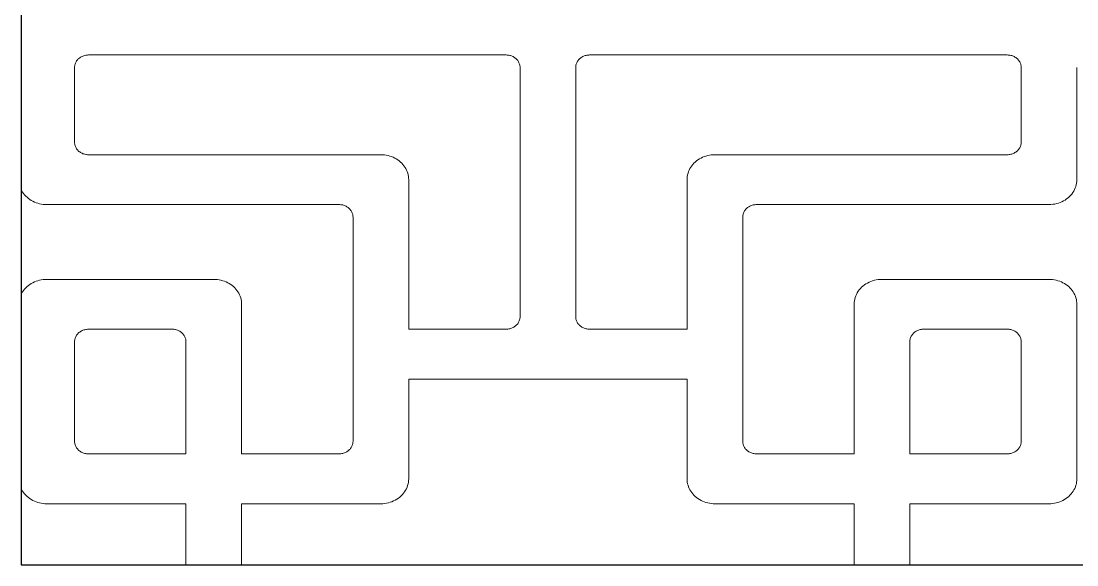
# Model space of a CAD drawing. Extents: x 1188826 to 1909461, y 608442 to 1651179.
# Drawn here: x 1700892.3 to 1701377.6, y 1034463.4 to 1034713.4 of the extents above; entities that cross this region are included whole.
import ezdxf

# ---------------------------------------------------------------- set-up
doc = ezdxf.new("R2010")
doc.units = 0
doc.header["$LTSCALE"] = 1000
doc.header["$MEASUREMENT"] = 0
doc.layers.add('煤化工粉煤灰', color=7, linetype='Continuous', lineweight=0)
doc.layers.add('立面线', color=40, linetype='Continuous')

msp = doc.modelspace()

# ---------------------------------------------------------------- linework, layer by layer
at = {"layer": '煤化工粉煤灰', "color": 34}
for p, q in [((1700917.84, 1034695.1), (1700917.63, 1034694.76)), ((1700918.08, 1034695.43), (1700917.84, 1034695.1)), ((1700918.35, 1034695.74), (1700918.08, 1034695.43)), ((1700918.63, 1034696.04), (1700918.35, 1034695.74)), ((1700918.94, 1034696.31), (1700918.63, 1034696.04)), ((1700919.27, 1034696.57), (1700918.94, 1034696.31)), ((1700919.62, 1034696.81), (1700919.27, 1034696.57)), ((1700919.99, 1034697.02), (1700919.62, 1034696.81)), ((1700920.37, 1034697.21), (1700919.99, 1034697.02)), ((1700920.76, 1034697.38), (1700920.37, 1034697.21)), ((1700921.17, 1034697.52), (1700920.76, 1034697.38)), ((1700921.58, 1034697.64), (1700921.17, 1034697.52)), ((1700922.01, 1034697.74), (1700921.58, 1034697.64)), ((1700922.44, 1034697.8), (1700922.01, 1034697.74)), ((1700922.87, 1034697.84), (1700922.44, 1034697.8)), ((1700923.31, 1034697.86), (1700922.87, 1034697.84)), ((1700923.31, 1034697.86), (1701115.24, 1034697.86)), ((1701115.66, 1034697.84), (1701115.24, 1034697.86)), ((1701116.08, 1034697.81), (1701115.66, 1034697.84)), ((1701116.49, 1034697.74), (1701116.08, 1034697.81)), ((1701116.9, 1034697.66), (1701116.49, 1034697.74)), ((1701117.3, 1034697.55), (1701116.9, 1034697.66)), ((1701117.69, 1034697.42), (1701117.3, 1034697.55)), ((1701118.07, 1034697.26), (1701117.69, 1034697.42)), ((1701118.44, 1034697.09), (1701118.07, 1034697.26)), ((1701118.79, 1034696.89), (1701118.44, 1034697.09)), ((1701119.13, 1034696.67), (1701118.79, 1034696.89)), ((1701119.46, 1034696.43), (1701119.13, 1034696.67)), ((1701119.76, 1034696.18), (1701119.46, 1034696.43)), ((1701120.05, 1034695.9), (1701119.76, 1034696.18)), ((1701120.32, 1034695.61), (1701120.05, 1034695.9)), ((1701120.56, 1034695.31), (1701120.32, 1034695.61)), ((1701120.78, 1034694.99), (1701120.56, 1034695.31)), ((1701120.98, 1034694.66), (1701120.78, 1034694.99)), ((1701148.09, 1034694.99), (1701147.89, 1034694.66)), ((1701148.31, 1034695.31), (1701148.09, 1034694.99)), ((1701148.55, 1034695.61), (1701148.31, 1034695.31)), ((1701148.82, 1034695.9), (1701148.55, 1034695.61)), ((1701149.1, 1034696.18), (1701148.82, 1034695.9)), ((1701149.41, 1034696.43), (1701149.1, 1034696.18)), ((1701149.73, 1034696.67), (1701149.41, 1034696.43)), ((1701150.07, 1034696.89), (1701149.73, 1034696.67)), ((1701150.43, 1034697.09), (1701150.07, 1034696.89)), ((1701150.8, 1034697.26), (1701150.43, 1034697.09)), ((1701151.18, 1034697.42), (1701150.8, 1034697.26)), ((1701151.57, 1034697.55), (1701151.18, 1034697.42)), ((1701151.97, 1034697.66), (1701151.57, 1034697.55)), ((1701152.38, 1034697.74), (1701151.97, 1034697.66)), ((1701152.79, 1034697.81), (1701152.38, 1034697.74)), ((1701153.21, 1034697.84), (1701152.79, 1034697.81)), ((1701153.63, 1034697.86), (1701153.21, 1034697.84)), ((1701153.63, 1034697.86), (1701345.56, 1034697.86)), ((1701345.97, 1034697.84), (1701345.56, 1034697.86)), ((1701346.39, 1034697.81), (1701345.97, 1034697.84)), ((1701346.8, 1034697.74), (1701346.39, 1034697.81)), ((1701347.21, 1034697.66), (1701346.8, 1034697.74)), ((1701347.61, 1034697.55), (1701347.21, 1034697.66)), ((1701348, 1034697.42), (1701347.61, 1034697.55)), ((1701348.39, 1034697.26), (1701348, 1034697.42)), ((1701348.75, 1034697.09), (1701348.39, 1034697.26)), ((1701349.11, 1034696.89), (1701348.75, 1034697.09)), ((1701349.45, 1034696.67), (1701349.11, 1034696.89)), ((1701349.77, 1034696.43), (1701349.45, 1034696.67)), ((1701350.08, 1034696.18), (1701349.77, 1034696.43)), ((1701350.37, 1034695.9), (1701350.08, 1034696.18)), ((1701350.63, 1034695.61), (1701350.37, 1034695.9)), ((1701350.88, 1034695.31), (1701350.63, 1034695.61)), ((1701351.1, 1034694.99), (1701350.88, 1034695.31)), ((1701351.29, 1034694.66), (1701351.1, 1034694.99)), ((1700916.93, 1034692.51), (1700916.91, 1034692.12)), ((1700916.91, 1034692.12), (1700916.91, 1034657.74)), ((1700916.97, 1034692.9), (1700916.93, 1034692.51)), ((1700917.05, 1034693.29), (1700916.97, 1034692.9)), ((1700917.15, 1034693.67), (1700917.05, 1034693.29)), ((1700917.28, 1034694.04), (1700917.15, 1034693.67)), ((1700917.44, 1034694.41), (1700917.28, 1034694.04)), ((1700917.63, 1034694.76), (1700917.44, 1034694.41)), ((1701121.15, 1034694.32), (1701120.98, 1034694.66)), ((1701121.3, 1034693.97), (1701121.15, 1034694.32)), ((1701121.42, 1034693.61), (1701121.3, 1034693.97)), ((1701121.51, 1034693.24), (1701121.42, 1034693.61)), ((1701121.58, 1034692.87), (1701121.51, 1034693.24)), ((1701121.62, 1034692.5), (1701121.58, 1034692.87)), ((1701121.64, 1034692.12), (1701121.62, 1034692.5)), ((1701121.64, 1034577.5), (1701121.64, 1034692.12)), ((1701147.24, 1034692.5), (1701147.23, 1034692.12)), ((1701147.23, 1034692.12), (1701147.23, 1034577.5)), ((1701147.28, 1034692.87), (1701147.24, 1034692.5)), ((1701147.35, 1034693.24), (1701147.28, 1034692.87)), ((1701147.45, 1034693.61), (1701147.35, 1034693.24)), ((1701147.57, 1034693.97), (1701147.45, 1034693.61)), ((1701147.72, 1034694.32), (1701147.57, 1034693.97)), ((1701147.89, 1034694.66), (1701147.72, 1034694.32)), ((1701351.47, 1034694.32), (1701351.29, 1034694.66)), ((1701351.61, 1034693.97), (1701351.47, 1034694.32)), ((1701351.74, 1034693.61), (1701351.61, 1034693.97)), ((1701351.83, 1034693.24), (1701351.74, 1034693.61)), ((1701351.9, 1034692.87), (1701351.83, 1034693.24)), ((1701351.94, 1034692.5), (1701351.9, 1034692.87)), ((1701351.95, 1034692.12), (1701351.94, 1034692.5)), ((1701351.95, 1034657.74), (1701351.95, 1034692.12)), ((1701377.54, 1034691.63), (1701377.56, 1034692.06)), ((1701377.54, 1034640.54), (1701377.54, 1034691.63)), ((1700916.91, 1034657.74), (1700916.93, 1034657.35)), ((1700916.93, 1034657.35), (1700916.97, 1034656.96)), ((1700916.97, 1034656.96), (1700917.05, 1034656.57)), ((1700917.05, 1034656.57), (1700917.15, 1034656.19)), ((1700917.15, 1034656.19), (1700917.28, 1034655.82)), ((1701351.61, 1034655.89), (1701351.74, 1034656.25)), ((1701351.74, 1034656.25), (1701351.83, 1034656.62)), ((1701351.83, 1034656.62), (1701351.9, 1034656.99)), ((1701351.9, 1034656.99), (1701351.94, 1034657.36)), ((1701351.94, 1034657.36), (1701351.95, 1034657.74)), ((1700917.28, 1034655.82), (1700917.44, 1034655.45)), ((1700917.44, 1034655.45), (1700917.63, 1034655.1)), ((1700917.63, 1034655.1), (1700917.84, 1034654.76)), ((1700917.84, 1034654.76), (1700918.08, 1034654.43)), ((1700918.08, 1034654.43), (1700918.35, 1034654.12)), ((1700918.35, 1034654.12), (1700918.63, 1034653.82)), ((1700918.63, 1034653.82), (1700918.94, 1034653.55)), ((1700918.94, 1034653.55), (1700919.27, 1034653.29)), ((1700919.27, 1034653.29), (1700919.62, 1034653.05)), ((1700919.62, 1034653.05), (1700919.99, 1034652.84)), ((1700919.99, 1034652.84), (1700920.37, 1034652.65)), ((1700920.37, 1034652.65), (1700920.76, 1034652.48)), ((1700920.76, 1034652.48), (1700921.17, 1034652.34)), ((1700921.17, 1034652.34), (1700921.58, 1034652.22)), ((1700921.58, 1034652.22), (1700922.01, 1034652.13)), ((1700922.01, 1034652.13), (1700922.44, 1034652.06)), ((1700922.44, 1034652.06), (1700922.87, 1034652.02)), ((1700922.87, 1034652.02), (1700923.31, 1034652.01)), ((1700923.31, 1034652.01), (1701057.66, 1034652.01)), ((1701057.66, 1034652.01), (1701058.5, 1034651.98)), ((1701058.5, 1034651.98), (1701059.33, 1034651.91)), ((1701059.33, 1034651.91), (1701060.16, 1034651.79)), ((1701060.16, 1034651.79), (1701060.97, 1034651.61)), ((1701060.97, 1034651.61), (1701061.77, 1034651.4)), ((1701061.77, 1034651.4), (1701062.56, 1034651.13)), ((1701206.31, 1034651.13), (1701207.09, 1034651.4)), ((1701207.09, 1034651.4), (1701207.89, 1034651.61)), ((1701207.89, 1034651.61), (1701208.71, 1034651.79)), ((1701208.71, 1034651.79), (1701209.53, 1034651.91)), ((1701209.53, 1034651.91), (1701210.37, 1034651.98)), ((1701210.37, 1034651.98), (1701211.21, 1034652.01)), ((1701211.21, 1034652.01), (1701345.56, 1034652.01)), ((1701345.56, 1034652.01), (1701345.97, 1034652.02)), ((1701345.97, 1034652.02), (1701346.39, 1034652.05)), ((1701346.39, 1034652.05), (1701346.8, 1034652.12)), ((1701346.8, 1034652.12), (1701347.21, 1034652.2)), ((1701347.21, 1034652.2), (1701347.61, 1034652.31)), ((1701347.61, 1034652.31), (1701348, 1034652.44)), ((1701348, 1034652.44), (1701348.39, 1034652.6)), ((1701348.39, 1034652.6), (1701348.75, 1034652.77)), ((1701348.75, 1034652.77), (1701349.11, 1034652.97)), ((1701349.11, 1034652.97), (1701349.45, 1034653.19)), ((1701349.45, 1034653.19), (1701349.77, 1034653.43)), ((1701349.77, 1034653.43), (1701350.08, 1034653.68)), ((1701350.08, 1034653.68), (1701350.37, 1034653.96)), ((1701350.37, 1034653.96), (1701350.63, 1034654.25)), ((1701350.63, 1034654.25), (1701350.88, 1034654.55)), ((1701350.88, 1034654.55), (1701351.1, 1034654.87)), ((1701351.1, 1034654.87), (1701351.29, 1034655.2)), ((1701351.29, 1034655.2), (1701351.47, 1034655.54)), ((1701351.47, 1034655.54), (1701351.61, 1034655.89)), ((1701062.56, 1034651.13), (1701063.32, 1034650.82)), ((1701063.32, 1034650.82), (1701064.06, 1034650.47)), ((1701064.06, 1034650.47), (1701064.77, 1034650.07)), ((1701064.77, 1034650.07), (1701065.45, 1034649.64)), ((1701065.45, 1034649.64), (1701066.1, 1034649.16)), ((1701066.1, 1034649.16), (1701066.71, 1034648.65)), ((1701066.71, 1034648.65), (1701067.28, 1034648.1)), ((1701067.28, 1034648.1), (1701067.81, 1034647.52)), ((1701067.81, 1034647.52), (1701068.3, 1034646.91)), ((1701068.3, 1034646.91), (1701068.74, 1034646.27)), ((1701200.12, 1034646.27), (1701200.57, 1034646.91)), ((1701200.57, 1034646.91), (1701201.05, 1034647.52)), ((1701201.05, 1034647.52), (1701201.58, 1034648.1)), ((1701201.58, 1034648.1), (1701202.16, 1034648.65)), ((1701202.16, 1034648.65), (1701202.77, 1034649.16)), ((1701202.77, 1034649.16), (1701203.42, 1034649.64)), ((1701203.42, 1034649.64), (1701204.1, 1034650.07)), ((1701204.1, 1034650.07), (1701204.81, 1034650.47)), ((1701204.81, 1034650.47), (1701205.55, 1034650.82)), ((1701205.55, 1034650.82), (1701206.31, 1034651.13)), ((1701068.74, 1034646.27), (1701069.14, 1034645.61)), ((1701069.14, 1034645.61), (1701069.48, 1034644.93)), ((1701069.48, 1034644.93), (1701069.78, 1034644.23)), ((1701069.78, 1034644.23), (1701070.02, 1034643.51)), ((1701070.02, 1034643.51), (1701070.21, 1034642.78)), ((1701070.21, 1034642.78), (1701070.35, 1034642.04)), ((1701070.35, 1034642.04), (1701070.43, 1034641.29)), ((1701198.44, 1034641.29), (1701198.52, 1034642.04)), ((1701198.52, 1034642.04), (1701198.66, 1034642.78)), ((1701198.66, 1034642.78), (1701198.85, 1034643.51)), ((1701198.85, 1034643.51), (1701199.09, 1034644.23)), ((1701199.09, 1034644.23), (1701199.38, 1034644.93)), ((1701199.38, 1034644.93), (1701199.73, 1034645.61)), ((1701199.73, 1034645.61), (1701200.12, 1034646.27)), ((1701070.43, 1034641.29), (1701070.46, 1034640.54)), ((1701070.46, 1034640.54), (1701070.46, 1034571.77)), ((1701198.41, 1034640.54), (1701198.44, 1034641.29)), ((1701198.41, 1034571.77), (1701198.41, 1034640.54)), ((1701377.07, 1034637.45), (1701376.81, 1034636.7)), ((1701377.28, 1034638.21), (1701377.07, 1034637.45)), ((1701377.43, 1034638.98), (1701377.28, 1034638.21)), ((1701377.51, 1034639.76), (1701377.43, 1034638.98)), ((1701377.54, 1034640.54), (1701377.51, 1034639.76)), ((1700892.34, 1034636.07), (1700892.64, 1034635.47)), ((1700892.64, 1034635.47), (1700893.04, 1034634.81)), ((1700893.04, 1034634.81), (1700893.48, 1034634.17)), ((1700893.48, 1034634.17), (1700893.97, 1034633.57)), ((1700893.97, 1034633.57), (1700894.5, 1034632.99)), ((1700894.5, 1034632.99), (1700895.07, 1034632.44)), ((1700895.07, 1034632.44), (1700895.68, 1034631.92)), ((1700895.68, 1034631.92), (1700896.33, 1034631.45)), ((1701373.48, 1034632.17), (1701372.82, 1034631.65)), ((1701374.1, 1034632.72), (1701373.48, 1034632.17)), ((1701374.67, 1034633.31), (1701374.1, 1034632.72)), ((1701375.2, 1034633.93), (1701374.67, 1034633.31)), ((1701375.68, 1034634.59), (1701375.2, 1034633.93)), ((1701376.11, 1034635.27), (1701375.68, 1034634.59)), ((1701376.49, 1034635.98), (1701376.11, 1034635.27)), ((1701376.81, 1034636.7), (1701376.49, 1034635.98)), ((1700896.33, 1034631.45), (1700897.01, 1034631.01)), ((1700897.01, 1034631.01), (1700897.72, 1034630.62)), ((1700897.72, 1034630.62), (1700898.46, 1034630.26)), ((1700898.46, 1034630.26), (1700899.22, 1034629.95)), ((1700899.22, 1034629.95), (1700900, 1034629.69)), ((1700900, 1034629.69), (1700900.81, 1034629.47)), ((1700900.81, 1034629.47), (1700901.62, 1034629.3)), ((1700901.62, 1034629.3), (1700902.45, 1034629.18)), ((1700902.45, 1034629.18), (1700903.28, 1034629.11)), ((1700903.28, 1034629.11), (1700904.12, 1034629.08)), ((1700904.12, 1034629.08), (1701038.47, 1034629.08)), ((1701038.47, 1034629.08), (1701038.89, 1034629.07)), ((1701038.89, 1034629.07), (1701039.3, 1034629.03)), ((1701039.3, 1034629.03), (1701039.72, 1034628.97)), ((1701039.72, 1034628.97), (1701040.12, 1034628.89)), ((1701040.12, 1034628.89), (1701040.52, 1034628.78)), ((1701040.52, 1034628.78), (1701040.92, 1034628.64)), ((1701040.92, 1034628.64), (1701041.3, 1034628.49)), ((1701041.3, 1034628.49), (1701041.67, 1034628.31)), ((1701041.67, 1034628.31), (1701042.02, 1034628.11)), ((1701042.02, 1034628.11), (1701042.36, 1034627.9)), ((1701042.36, 1034627.9), (1701042.69, 1034627.66)), ((1701042.69, 1034627.66), (1701042.99, 1034627.4)), ((1701042.99, 1034627.4), (1701043.28, 1034627.13)), ((1701043.28, 1034627.13), (1701043.54, 1034626.84)), ((1701225.59, 1034627.13), (1701225.32, 1034626.84)), ((1701225.87, 1034627.4), (1701225.59, 1034627.13)), ((1701226.18, 1034627.66), (1701225.87, 1034627.4)), ((1701226.5, 1034627.9), (1701226.18, 1034627.66)), ((1701226.84, 1034628.11), (1701226.5, 1034627.9)), ((1701227.2, 1034628.31), (1701226.84, 1034628.11)), ((1701227.57, 1034628.49), (1701227.2, 1034628.31)), ((1701227.95, 1034628.64), (1701227.57, 1034628.49)), ((1701228.34, 1034628.78), (1701227.95, 1034628.64)), ((1701228.74, 1034628.89), (1701228.34, 1034628.78)), ((1701229.15, 1034628.97), (1701228.74, 1034628.89)), ((1701229.56, 1034629.03), (1701229.15, 1034628.97)), ((1701229.98, 1034629.07), (1701229.56, 1034629.03)), ((1701230.4, 1034629.08), (1701229.98, 1034629.07)), ((1701364.75, 1034629.08), (1701230.4, 1034629.08)), ((1701365.62, 1034629.11), (1701364.75, 1034629.08)), ((1701366.49, 1034629.19), (1701365.62, 1034629.11)), ((1701367.35, 1034629.32), (1701366.49, 1034629.19)), ((1701368.2, 1034629.51), (1701367.35, 1034629.32)), ((1701369.03, 1034629.74), (1701368.2, 1034629.51)), ((1701369.85, 1034630.03), (1701369.03, 1034629.74)), ((1701370.64, 1034630.37), (1701369.85, 1034630.03)), ((1701371.4, 1034630.75), (1701370.64, 1034630.37)), ((1701372.13, 1034631.18), (1701371.4, 1034630.75)), ((1701372.82, 1034631.65), (1701372.13, 1034631.18)), ((1701043.54, 1034626.84), (1701043.79, 1034626.53)), ((1701043.79, 1034626.53), (1701044.01, 1034626.21)), ((1701044.01, 1034626.21), (1701044.21, 1034625.88)), ((1701044.21, 1034625.88), (1701044.38, 1034625.54)), ((1701044.38, 1034625.54), (1701044.53, 1034625.19)), ((1701044.53, 1034625.19), (1701044.65, 1034624.83)), ((1701044.65, 1034624.83), (1701044.74, 1034624.47)), ((1701044.74, 1034624.47), (1701044.81, 1034624.1)), ((1701044.81, 1034624.1), (1701044.85, 1034623.72)), ((1701044.85, 1034623.72), (1701044.87, 1034623.35)), ((1701044.87, 1034623.35), (1701044.87, 1034520.19)), ((1701224.01, 1034623.72), (1701224, 1034623.35)), ((1701224, 1034623.35), (1701224, 1034520.19)), ((1701224.06, 1034624.1), (1701224.01, 1034623.72)), ((1701224.12, 1034624.47), (1701224.06, 1034624.1)), ((1701224.22, 1034624.83), (1701224.12, 1034624.47)), ((1701224.34, 1034625.19), (1701224.22, 1034624.83)), ((1701224.49, 1034625.54), (1701224.34, 1034625.19)), ((1701224.66, 1034625.88), (1701224.49, 1034625.54)), ((1701224.86, 1034626.21), (1701224.66, 1034625.88)), ((1701225.08, 1034626.53), (1701224.86, 1034626.21)), ((1701225.32, 1034626.84), (1701225.08, 1034626.53)), ((1700897.01, 1034592.76), (1700897.72, 1034593.16)), ((1700897.72, 1034593.16), (1700898.46, 1034593.51)), ((1700898.46, 1034593.51), (1700899.22, 1034593.82)), ((1700899.22, 1034593.82), (1700900, 1034594.08)), ((1700900, 1034594.08), (1700900.81, 1034594.3)), ((1700900.81, 1034594.3), (1700901.62, 1034594.47)), ((1700901.62, 1034594.47), (1700902.45, 1034594.6)), ((1700902.45, 1034594.6), (1700903.28, 1034594.67)), ((1700903.28, 1034594.67), (1700904.12, 1034594.69)), ((1700904.12, 1034594.69), (1700980.89, 1034594.69)), ((1700980.89, 1034594.69), (1700981.73, 1034594.67)), ((1700981.73, 1034594.67), (1700982.56, 1034594.6)), ((1700982.56, 1034594.6), (1700983.39, 1034594.47)), ((1700983.39, 1034594.47), (1700984.2, 1034594.3)), ((1700984.2, 1034594.3), (1700985, 1034594.08)), ((1700985, 1034594.08), (1700985.79, 1034593.82)), ((1700985.79, 1034593.82), (1700986.55, 1034593.51)), ((1700986.55, 1034593.51), (1700987.29, 1034593.16)), ((1700987.29, 1034593.16), (1700988, 1034592.76)), ((1701281.33, 1034593.02), (1701282.09, 1034593.41)), ((1701282.09, 1034593.41), (1701282.88, 1034593.74)), ((1701282.88, 1034593.74), (1701283.69, 1034594.03)), ((1701283.69, 1034594.03), (1701284.52, 1034594.27)), ((1701284.52, 1034594.27), (1701285.37, 1034594.45)), ((1701285.37, 1034594.45), (1701286.23, 1034594.59)), ((1701286.23, 1034594.59), (1701287.1, 1034594.67)), ((1701287.1, 1034594.67), (1701287.98, 1034594.69)), ((1701287.98, 1034594.69), (1701364.75, 1034594.69)), ((1701364.75, 1034594.69), (1701365.59, 1034594.67)), ((1701365.59, 1034594.67), (1701366.42, 1034594.6)), ((1701366.42, 1034594.6), (1701367.25, 1034594.47)), ((1701367.25, 1034594.47), (1701368.06, 1034594.3)), ((1701368.06, 1034594.3), (1701368.86, 1034594.08)), ((1701368.86, 1034594.08), (1701369.65, 1034593.82)), ((1701369.65, 1034593.82), (1701370.41, 1034593.51)), ((1701370.41, 1034593.51), (1701371.15, 1034593.16)), ((1701371.15, 1034593.16), (1701371.86, 1034592.76)), ((1700892.34, 1034587.7), (1700892.64, 1034588.3)), ((1700892.64, 1034588.3), (1700893.04, 1034588.96)), ((1700893.04, 1034588.96), (1700893.48, 1034589.6)), ((1700893.48, 1034589.6), (1700893.97, 1034590.21)), ((1700893.97, 1034590.21), (1700894.5, 1034590.79)), ((1700894.5, 1034590.79), (1700895.07, 1034591.34)), ((1700895.07, 1034591.34), (1700895.68, 1034591.85)), ((1700895.68, 1034591.85), (1700896.33, 1034592.32)), ((1700896.33, 1034592.32), (1700897.01, 1034592.76)), ((1700988, 1034592.76), (1700988.68, 1034592.32)), ((1700988.68, 1034592.32), (1700989.33, 1034591.85)), ((1700989.33, 1034591.85), (1700989.94, 1034591.34)), ((1700989.94, 1034591.34), (1700990.51, 1034590.79)), ((1700990.51, 1034590.79), (1700991.04, 1034590.21)), ((1700991.04, 1034590.21), (1700991.53, 1034589.6)), ((1700991.53, 1034589.6), (1700991.97, 1034588.96)), ((1700991.97, 1034588.96), (1700992.36, 1034588.3)), ((1700992.36, 1034588.3), (1700992.71, 1034587.62)), ((1701276.24, 1034587.8), (1701276.62, 1034588.5)), ((1701276.62, 1034588.5), (1701277.04, 1034589.19)), ((1701277.04, 1034589.19), (1701277.52, 1034589.84)), ((1701277.52, 1034589.84), (1701278.05, 1034590.46)), ((1701278.05, 1034590.46), (1701278.63, 1034591.05)), ((1701278.63, 1034591.05), (1701279.24, 1034591.61)), ((1701279.24, 1034591.61), (1701279.9, 1034592.12)), ((1701279.9, 1034592.12), (1701280.6, 1034592.6)), ((1701280.6, 1034592.6), (1701281.33, 1034593.02)), ((1701371.86, 1034592.76), (1701372.54, 1034592.32)), ((1701372.54, 1034592.32), (1701373.19, 1034591.85)), ((1701373.19, 1034591.85), (1701373.8, 1034591.34)), ((1701373.8, 1034591.34), (1701374.37, 1034590.79)), ((1701374.37, 1034590.79), (1701374.9, 1034590.21)), ((1701374.9, 1034590.21), (1701375.39, 1034589.6)), ((1701375.39, 1034589.6), (1701375.83, 1034588.96)), ((1701375.83, 1034588.96), (1701376.22, 1034588.3)), ((1701376.22, 1034588.3), (1701376.57, 1034587.62)), ((1700992.71, 1034587.62), (1700993.01, 1034586.92)), ((1700993.01, 1034586.92), (1700993.25, 1034586.2)), ((1700993.25, 1034586.2), (1700993.44, 1034585.47)), ((1700993.44, 1034585.47), (1700993.57, 1034584.73)), ((1700993.57, 1034584.73), (1700993.66, 1034583.98)), ((1700993.66, 1034583.98), (1700993.68, 1034583.23)), ((1701275.18, 1034583.23), (1701275.21, 1034584.01)), ((1701275.21, 1034584.01), (1701275.3, 1034584.79)), ((1701275.3, 1034584.79), (1701275.45, 1034585.56)), ((1701275.45, 1034585.56), (1701275.66, 1034586.32)), ((1701275.66, 1034586.32), (1701275.92, 1034587.07)), ((1701275.92, 1034587.07), (1701276.24, 1034587.8)), ((1701376.57, 1034587.62), (1701376.87, 1034586.92)), ((1701376.87, 1034586.92), (1701377.11, 1034586.2)), ((1701377.11, 1034586.2), (1701377.3, 1034585.47)), ((1701377.3, 1034585.47), (1701377.43, 1034584.73)), ((1701377.43, 1034584.73), (1701377.52, 1034583.98)), ((1701377.52, 1034583.98), (1701377.54, 1034583.23)), ((1700993.68, 1034514.46), (1700993.68, 1034583.23)), ((1701275.18, 1034514.46), (1701275.18, 1034583.23)), ((1701377.54, 1034583.23), (1701377.54, 1034502.99)), ((1701119.76, 1034573.45), (1701120.05, 1034573.72)), ((1701120.05, 1034573.72), (1701120.32, 1034574.01)), ((1701120.32, 1034574.01), (1701120.56, 1034574.32)), ((1701120.56, 1034574.32), (1701120.78, 1034574.63)), ((1701120.78, 1034574.63), (1701120.98, 1034574.96)), ((1701120.98, 1034574.96), (1701121.15, 1034575.31)), ((1701121.15, 1034575.31), (1701121.3, 1034575.66)), ((1701121.3, 1034575.66), (1701121.42, 1034576.02)), ((1701121.42, 1034576.02), (1701121.51, 1034576.38)), ((1701121.51, 1034576.38), (1701121.58, 1034576.75)), ((1701121.58, 1034576.75), (1701121.62, 1034577.12)), ((1701121.62, 1034577.12), (1701121.64, 1034577.5)), ((1701147.23, 1034577.5), (1701147.24, 1034577.12)), ((1701147.24, 1034577.12), (1701147.28, 1034576.75)), ((1701147.28, 1034576.75), (1701147.35, 1034576.38)), ((1701147.35, 1034576.38), (1701147.45, 1034576.02)), ((1701147.45, 1034576.02), (1701147.57, 1034575.66)), ((1701147.57, 1034575.66), (1701147.72, 1034575.31)), ((1701147.72, 1034575.31), (1701147.89, 1034574.96)), ((1701147.89, 1034574.96), (1701148.09, 1034574.63)), ((1701148.09, 1034574.63), (1701148.31, 1034574.32)), ((1701148.31, 1034574.32), (1701148.55, 1034574.01)), ((1701148.55, 1034574.01), (1701148.82, 1034573.72)), ((1701148.82, 1034573.72), (1701149.1, 1034573.45)), ((1700917.63, 1034568.67), (1700917.84, 1034569.01)), ((1700917.84, 1034569.01), (1700918.08, 1034569.34)), ((1700918.08, 1034569.34), (1700918.35, 1034569.65)), ((1700918.35, 1034569.65), (1700918.63, 1034569.95)), ((1700918.63, 1034569.95), (1700918.94, 1034570.23)), ((1700918.94, 1034570.23), (1700919.27, 1034570.48)), ((1700919.27, 1034570.48), (1700919.62, 1034570.72)), ((1700919.62, 1034570.72), (1700919.99, 1034570.93)), ((1700919.99, 1034570.93), (1700920.37, 1034571.13)), ((1700920.37, 1034571.13), (1700920.76, 1034571.29)), ((1700920.76, 1034571.29), (1700921.17, 1034571.44)), ((1700921.17, 1034571.44), (1700921.58, 1034571.56)), ((1700921.58, 1034571.56), (1700922.01, 1034571.65)), ((1700922.01, 1034571.65), (1700922.44, 1034571.71)), ((1700922.44, 1034571.71), (1700922.87, 1034571.75)), ((1700922.87, 1034571.75), (1700923.31, 1034571.77)), ((1700923.31, 1034571.77), (1700961.7, 1034571.77)), ((1700961.7, 1034571.77), (1700962.11, 1034571.76)), ((1700962.11, 1034571.76), (1700962.53, 1034571.72)), ((1700962.53, 1034571.72), (1700962.94, 1034571.66)), ((1700962.94, 1034571.66), (1700963.35, 1034571.57)), ((1700963.35, 1034571.57), (1700963.75, 1034571.46)), ((1700963.75, 1034571.46), (1700964.14, 1034571.33)), ((1700964.14, 1034571.33), (1700964.53, 1034571.18)), ((1700964.53, 1034571.18), (1700964.89, 1034571)), ((1700964.89, 1034571), (1700965.25, 1034570.8)), ((1700965.25, 1034570.8), (1700965.59, 1034570.58)), ((1700965.59, 1034570.58), (1700965.91, 1034570.35)), ((1700965.91, 1034570.35), (1700966.22, 1034570.09)), ((1700966.22, 1034570.09), (1700966.51, 1034569.82)), ((1700966.51, 1034569.82), (1700966.77, 1034569.53)), ((1700966.77, 1034569.53), (1700967.02, 1034569.22)), ((1700967.02, 1034569.22), (1700967.24, 1034568.9)), ((1700967.24, 1034568.9), (1700967.43, 1034568.57)), ((1701070.46, 1034571.77), (1701115.24, 1034571.77)), ((1701115.24, 1034571.77), (1701115.66, 1034571.78)), ((1701115.66, 1034571.78), (1701116.08, 1034571.82)), ((1701116.08, 1034571.82), (1701116.49, 1034571.88)), ((1701116.49, 1034571.88), (1701116.9, 1034571.96)), ((1701116.9, 1034571.96), (1701117.3, 1034572.07)), ((1701117.3, 1034572.07), (1701117.69, 1034572.2)), ((1701117.69, 1034572.2), (1701118.07, 1034572.36)), ((1701118.07, 1034572.36), (1701118.44, 1034572.54)), ((1701118.44, 1034572.54), (1701118.79, 1034572.73)), ((1701118.79, 1034572.73), (1701119.13, 1034572.95)), ((1701119.13, 1034572.95), (1701119.46, 1034573.19)), ((1701119.46, 1034573.19), (1701119.76, 1034573.45)), ((1701149.1, 1034573.45), (1701149.41, 1034573.19)), ((1701149.41, 1034573.19), (1701149.73, 1034572.95)), ((1701149.73, 1034572.95), (1701150.07, 1034572.73)), ((1701150.07, 1034572.73), (1701150.43, 1034572.54)), ((1701150.43, 1034572.54), (1701150.8, 1034572.36)), ((1701150.8, 1034572.36), (1701151.18, 1034572.2)), ((1701151.18, 1034572.2), (1701151.57, 1034572.07)), ((1701151.57, 1034572.07), (1701151.97, 1034571.96)), ((1701151.97, 1034571.96), (1701152.38, 1034571.88)), ((1701152.38, 1034571.88), (1701152.79, 1034571.82)), ((1701152.79, 1034571.82), (1701153.21, 1034571.78)), ((1701153.21, 1034571.78), (1701153.63, 1034571.77)), ((1701153.63, 1034571.77), (1701198.41, 1034571.77)), ((1701301.63, 1034568.9), (1701301.43, 1034568.57)), ((1701301.85, 1034569.22), (1701301.63, 1034568.9)), ((1701302.09, 1034569.53), (1701301.85, 1034569.22)), ((1701302.36, 1034569.82), (1701302.09, 1034569.53)), ((1701302.65, 1034570.09), (1701302.36, 1034569.82)), ((1701302.95, 1034570.35), (1701302.65, 1034570.09)), ((1701303.28, 1034570.58), (1701302.95, 1034570.35)), ((1701303.62, 1034570.8), (1701303.28, 1034570.58)), ((1701303.97, 1034571), (1701303.62, 1034570.8)), ((1701304.34, 1034571.18), (1701303.97, 1034571)), ((1701304.72, 1034571.33), (1701304.34, 1034571.18)), ((1701305.11, 1034571.46), (1701304.72, 1034571.33)), ((1701305.51, 1034571.57), (1701305.11, 1034571.46)), ((1701305.92, 1034571.66), (1701305.51, 1034571.57)), ((1701306.34, 1034571.72), (1701305.92, 1034571.66)), ((1701306.75, 1034571.76), (1701306.34, 1034571.72)), ((1701307.17, 1034571.77), (1701306.75, 1034571.76)), ((1701345.56, 1034571.77), (1701307.17, 1034571.77)), ((1701345.97, 1034571.76), (1701345.56, 1034571.77)), ((1701346.39, 1034571.72), (1701345.97, 1034571.76)), ((1701346.8, 1034571.66), (1701346.39, 1034571.72)), ((1701347.21, 1034571.57), (1701346.8, 1034571.66)), ((1701347.61, 1034571.46), (1701347.21, 1034571.57)), ((1701348, 1034571.33), (1701347.61, 1034571.46)), ((1701348.39, 1034571.18), (1701348, 1034571.33)), ((1701348.75, 1034571), (1701348.39, 1034571.18)), ((1701349.11, 1034570.8), (1701348.75, 1034571)), ((1701349.45, 1034570.58), (1701349.11, 1034570.8)), ((1701349.77, 1034570.35), (1701349.45, 1034570.58)), ((1701350.08, 1034570.09), (1701349.77, 1034570.35)), ((1701350.37, 1034569.82), (1701350.08, 1034570.09)), ((1701350.63, 1034569.53), (1701350.37, 1034569.82)), ((1701350.88, 1034569.22), (1701350.63, 1034569.53)), ((1701351.1, 1034568.9), (1701350.88, 1034569.22)), ((1701351.29, 1034568.57), (1701351.1, 1034568.9)), ((1700916.91, 1034566.04), (1700916.93, 1034566.43)), ((1700916.91, 1034520.19), (1700916.91, 1034566.04)), ((1700916.93, 1034566.43), (1700916.97, 1034566.82)), ((1700916.97, 1034566.82), (1700917.05, 1034567.2)), ((1700917.05, 1034567.2), (1700917.15, 1034567.58)), ((1700917.15, 1034567.58), (1700917.28, 1034567.96)), ((1700917.28, 1034567.96), (1700917.44, 1034568.32)), ((1700917.44, 1034568.32), (1700917.63, 1034568.67)), ((1700967.43, 1034568.57), (1700967.61, 1034568.23)), ((1700967.61, 1034568.23), (1700967.75, 1034567.88)), ((1700967.75, 1034567.88), (1700967.88, 1034567.52)), ((1700967.88, 1034567.52), (1700967.97, 1034567.16)), ((1700967.97, 1034567.16), (1700968.04, 1034566.79)), ((1700968.04, 1034566.79), (1700968.08, 1034566.41)), ((1700968.08, 1034566.41), (1700968.09, 1034566.04)), ((1700968.09, 1034566.04), (1700968.09, 1034514.46)), ((1701300.79, 1034566.41), (1701300.77, 1034566.04)), ((1701300.77, 1034566.04), (1701300.77, 1034514.46)), ((1701300.83, 1034566.79), (1701300.79, 1034566.41)), ((1701300.9, 1034567.16), (1701300.83, 1034566.79)), ((1701300.99, 1034567.52), (1701300.9, 1034567.16)), ((1701301.11, 1034567.88), (1701300.99, 1034567.52)), ((1701301.26, 1034568.23), (1701301.11, 1034567.88)), ((1701301.43, 1034568.57), (1701301.26, 1034568.23)), ((1701351.47, 1034568.23), (1701351.29, 1034568.57)), ((1701351.61, 1034567.88), (1701351.47, 1034568.23)), ((1701351.74, 1034567.52), (1701351.61, 1034567.88)), ((1701351.83, 1034567.16), (1701351.74, 1034567.52)), ((1701351.9, 1034566.79), (1701351.83, 1034567.16)), ((1701351.94, 1034566.41), (1701351.9, 1034566.79)), ((1701351.95, 1034566.04), (1701351.94, 1034566.41)), ((1701351.95, 1034520.19), (1701351.95, 1034566.04)), ((1701070.46, 1034548.84), (1701070.46, 1034502.99)), ((1701070.46, 1034548.84), (1701198.41, 1034548.84)), ((1701198.41, 1034502.99), (1701198.41, 1034548.84)), ((1700916.93, 1034519.8), (1700916.91, 1034520.19)), ((1700916.97, 1034519.41), (1700916.93, 1034519.8)), ((1700917.05, 1034519.02), (1700916.97, 1034519.41)), ((1700917.15, 1034518.64), (1700917.05, 1034519.02)), ((1700917.28, 1034518.27), (1700917.15, 1034518.64)), ((1700917.44, 1034517.9), (1700917.28, 1034518.27)), ((1700917.63, 1034517.55), (1700917.44, 1034517.9)), ((1700917.84, 1034517.21), (1700917.63, 1034517.55)), ((1700918.08, 1034516.88), (1700917.84, 1034517.21)), ((1700918.35, 1034516.57), (1700918.08, 1034516.88)), ((1700918.63, 1034516.28), (1700918.35, 1034516.57)), ((1700918.94, 1034516), (1700918.63, 1034516.28)), ((1700919.27, 1034515.74), (1700918.94, 1034516)), ((1700919.62, 1034515.51), (1700919.27, 1034515.74)), ((1700919.99, 1034515.29), (1700919.62, 1034515.51)), ((1701042.02, 1034515.42), (1701041.67, 1034515.22)), ((1701042.36, 1034515.64), (1701042.02, 1034515.42)), ((1701042.69, 1034515.88), (1701042.36, 1034515.64)), ((1701042.99, 1034516.13), (1701042.69, 1034515.88)), ((1701043.28, 1034516.41), (1701042.99, 1034516.13)), ((1701043.54, 1034516.7), (1701043.28, 1034516.41)), ((1701043.79, 1034517), (1701043.54, 1034516.7)), ((1701044.01, 1034517.32), (1701043.79, 1034517)), ((1701044.21, 1034517.65), (1701044.01, 1034517.32)), ((1701044.38, 1034517.99), (1701044.21, 1034517.65)), ((1701044.53, 1034518.35), (1701044.38, 1034517.99)), ((1701044.65, 1034518.7), (1701044.53, 1034518.35)), ((1701044.74, 1034519.07), (1701044.65, 1034518.7)), ((1701044.81, 1034519.44), (1701044.74, 1034519.07)), ((1701044.85, 1034519.81), (1701044.81, 1034519.44)), ((1701044.87, 1034520.19), (1701044.85, 1034519.81)), ((1701224, 1034520.19), (1701224.01, 1034519.81)), ((1701224.01, 1034519.81), (1701224.06, 1034519.44)), ((1701224.06, 1034519.44), (1701224.12, 1034519.07)), ((1701224.12, 1034519.07), (1701224.22, 1034518.7)), ((1701224.22, 1034518.7), (1701224.34, 1034518.35)), ((1701224.34, 1034518.35), (1701224.49, 1034517.99)), ((1701224.49, 1034517.99), (1701224.66, 1034517.65)), ((1701224.66, 1034517.65), (1701224.86, 1034517.32)), ((1701224.86, 1034517.32), (1701225.08, 1034517)), ((1701225.08, 1034517), (1701225.32, 1034516.7)), ((1701225.32, 1034516.7), (1701225.59, 1034516.41)), ((1701225.59, 1034516.41), (1701225.87, 1034516.13)), ((1701225.87, 1034516.13), (1701226.18, 1034515.88)), ((1701226.18, 1034515.88), (1701226.5, 1034515.64)), ((1701226.5, 1034515.64), (1701226.84, 1034515.42)), ((1701226.84, 1034515.42), (1701227.2, 1034515.22)), ((1701348.75, 1034515.22), (1701349.11, 1034515.42)), ((1701349.11, 1034515.42), (1701349.45, 1034515.64)), ((1701349.45, 1034515.64), (1701349.77, 1034515.88)), ((1701349.77, 1034515.88), (1701350.08, 1034516.13)), ((1701350.08, 1034516.13), (1701350.37, 1034516.41)), ((1701350.37, 1034516.41), (1701350.63, 1034516.7)), ((1701350.63, 1034516.7), (1701350.88, 1034517)), ((1701350.88, 1034517), (1701351.1, 1034517.32)), ((1701351.1, 1034517.32), (1701351.29, 1034517.65)), ((1701351.29, 1034517.65), (1701351.47, 1034517.99)), ((1701351.47, 1034517.99), (1701351.61, 1034518.35)), ((1701351.61, 1034518.35), (1701351.74, 1034518.7)), ((1701351.74, 1034518.7), (1701351.83, 1034519.07)), ((1701351.83, 1034519.07), (1701351.9, 1034519.44)), ((1701351.9, 1034519.44), (1701351.94, 1034519.81)), ((1701351.94, 1034519.81), (1701351.95, 1034520.19)), ((1700920.37, 1034515.1), (1700919.99, 1034515.29)), ((1700920.76, 1034514.93), (1700920.37, 1034515.1)), ((1700921.17, 1034514.79), (1700920.76, 1034514.93)), ((1700921.58, 1034514.67), (1700921.17, 1034514.79)), ((1700922.01, 1034514.58), (1700921.58, 1034514.67)), ((1700922.44, 1034514.51), (1700922.01, 1034514.58)), ((1700922.87, 1034514.47), (1700922.44, 1034514.51)), ((1700923.31, 1034514.46), (1700922.87, 1034514.47)), ((1700968.09, 1034514.46), (1700923.31, 1034514.46)), ((1701038.47, 1034514.46), (1700993.68, 1034514.46)), ((1701038.89, 1034514.47), (1701038.47, 1034514.46)), ((1701039.3, 1034514.51), (1701038.89, 1034514.47)), ((1701039.72, 1034514.57), (1701039.3, 1034514.51)), ((1701040.12, 1034514.65), (1701039.72, 1034514.57)), ((1701040.52, 1034514.76), (1701040.12, 1034514.65)), ((1701040.92, 1034514.89), (1701040.52, 1034514.76)), ((1701041.3, 1034515.05), (1701040.92, 1034514.89)), ((1701041.67, 1034515.22), (1701041.3, 1034515.05)), ((1701227.2, 1034515.22), (1701227.57, 1034515.05)), ((1701227.57, 1034515.05), (1701227.95, 1034514.89)), ((1701227.95, 1034514.89), (1701228.34, 1034514.76)), ((1701228.34, 1034514.76), (1701228.74, 1034514.65)), ((1701228.74, 1034514.65), (1701229.15, 1034514.57)), ((1701229.15, 1034514.57), (1701229.56, 1034514.51)), ((1701229.56, 1034514.51), (1701229.98, 1034514.47)), ((1701229.98, 1034514.47), (1701230.4, 1034514.46)), ((1701230.4, 1034514.46), (1701275.18, 1034514.46)), ((1701300.77, 1034514.46), (1701345.56, 1034514.46)), ((1701345.56, 1034514.46), (1701345.97, 1034514.47)), ((1701345.97, 1034514.47), (1701346.39, 1034514.51)), ((1701346.39, 1034514.51), (1701346.8, 1034514.57)), ((1701346.8, 1034514.57), (1701347.21, 1034514.65)), ((1701347.21, 1034514.65), (1701347.61, 1034514.76)), ((1701347.61, 1034514.76), (1701348, 1034514.89)), ((1701348, 1034514.89), (1701348.39, 1034515.05)), ((1701348.39, 1034515.05), (1701348.75, 1034515.22)), ((1701070.34, 1034501.43), (1701070.19, 1034500.66)), ((1701070.43, 1034502.21), (1701070.34, 1034501.43)), ((1701070.46, 1034502.99), (1701070.43, 1034502.21)), ((1701198.44, 1034502.24), (1701198.41, 1034502.99)), ((1701198.52, 1034501.5), (1701198.44, 1034502.24)), ((1701198.66, 1034500.76), (1701198.52, 1034501.5)), ((1701377.43, 1034501.5), (1701377.3, 1034500.76)), ((1701377.52, 1034502.24), (1701377.43, 1034501.5)), ((1701377.54, 1034502.99), (1701377.52, 1034502.24)), ((1700892.64, 1034497.92), (1700892.34, 1034498.52)), ((1700893.04, 1034497.26), (1700892.64, 1034497.92)), ((1700893.48, 1034496.63), (1700893.04, 1034497.26)), ((1700893.97, 1034496.02), (1700893.48, 1034496.63)), ((1700894.5, 1034495.44), (1700893.97, 1034496.02)), ((1701068.11, 1034496.38), (1701067.59, 1034495.76)), ((1701068.59, 1034497.04), (1701068.11, 1034496.38)), ((1701069.02, 1034497.72), (1701068.59, 1034497.04)), ((1701069.4, 1034498.43), (1701069.02, 1034497.72)), ((1701069.72, 1034499.16), (1701069.4, 1034498.43)), ((1701069.98, 1034499.9), (1701069.72, 1034499.16)), ((1701070.19, 1034500.66), (1701069.98, 1034499.9)), ((1701198.85, 1034500.03), (1701198.66, 1034500.76)), ((1701199.09, 1034499.31), (1701198.85, 1034500.03)), ((1701199.38, 1034498.61), (1701199.09, 1034499.31)), ((1701199.73, 1034497.92), (1701199.38, 1034498.61)), ((1701200.12, 1034497.26), (1701199.73, 1034497.92)), ((1701200.57, 1034496.63), (1701200.12, 1034497.26)), ((1701201.05, 1034496.02), (1701200.57, 1034496.63)), ((1701201.58, 1034495.44), (1701201.05, 1034496.02)), ((1701374.9, 1034496.02), (1701374.37, 1034495.44)), ((1701375.39, 1034496.63), (1701374.9, 1034496.02)), ((1701375.83, 1034497.26), (1701375.39, 1034496.63)), ((1701376.22, 1034497.92), (1701375.83, 1034497.26)), ((1701376.57, 1034498.61), (1701376.22, 1034497.92)), ((1701376.87, 1034499.31), (1701376.57, 1034498.61)), ((1701377.11, 1034500.03), (1701376.87, 1034499.31)), ((1701377.3, 1034500.76), (1701377.11, 1034500.03)), ((1700895.07, 1034494.89), (1700894.5, 1034495.44)), ((1700895.68, 1034494.38), (1700895.07, 1034494.89)), ((1700896.33, 1034493.9), (1700895.68, 1034494.38)), ((1700897.01, 1034493.46), (1700896.33, 1034493.9)), ((1700897.72, 1034493.07), (1700897.01, 1034493.46)), ((1700898.46, 1034492.71), (1700897.72, 1034493.07)), ((1700899.22, 1034492.4), (1700898.46, 1034492.71)), ((1700900, 1034492.14), (1700899.22, 1034492.4)), ((1700900.81, 1034491.92), (1700900, 1034492.14)), ((1700901.62, 1034491.75), (1700900.81, 1034491.92)), ((1700902.45, 1034491.63), (1700901.62, 1034491.75)), ((1700903.28, 1034491.56), (1700902.45, 1034491.63)), ((1700904.12, 1034491.53), (1700903.28, 1034491.56)), ((1700968.09, 1034491.53), (1700904.12, 1034491.53)), ((1700968.09, 1034463.42), (1700968.09, 1034491.53)), ((1700993.68, 1034463.42), (1700993.68, 1034491.53)), ((1701057.66, 1034491.53), (1700993.68, 1034491.53)), ((1701058.53, 1034491.56), (1701057.66, 1034491.53)), ((1701059.4, 1034491.64), (1701058.53, 1034491.56)), ((1701060.26, 1034491.77), (1701059.4, 1034491.64)), ((1701061.11, 1034491.96), (1701060.26, 1034491.77)), ((1701061.95, 1034492.19), (1701061.11, 1034491.96)), ((1701062.76, 1034492.48), (1701061.95, 1034492.19)), ((1701063.55, 1034492.82), (1701062.76, 1034492.48)), ((1701064.31, 1034493.2), (1701063.55, 1034492.82)), ((1701065.04, 1034493.63), (1701064.31, 1034493.2)), ((1701065.74, 1034494.1), (1701065.04, 1034493.63)), ((1701066.39, 1034494.62), (1701065.74, 1034494.1)), ((1701067.01, 1034495.17), (1701066.39, 1034494.62)), ((1701067.59, 1034495.76), (1701067.01, 1034495.17)), ((1701202.16, 1034494.89), (1701201.58, 1034495.44)), ((1701202.77, 1034494.38), (1701202.16, 1034494.89)), ((1701203.42, 1034493.9), (1701202.77, 1034494.38)), ((1701204.1, 1034493.46), (1701203.42, 1034493.9)), ((1701204.81, 1034493.07), (1701204.1, 1034493.46)), ((1701205.55, 1034492.71), (1701204.81, 1034493.07)), ((1701206.31, 1034492.4), (1701205.55, 1034492.71)), ((1701207.09, 1034492.14), (1701206.31, 1034492.4)), ((1701207.89, 1034491.92), (1701207.09, 1034492.14)), ((1701208.71, 1034491.75), (1701207.89, 1034491.92)), ((1701209.53, 1034491.63), (1701208.71, 1034491.75)), ((1701210.37, 1034491.56), (1701209.53, 1034491.63)), ((1701211.21, 1034491.53), (1701210.37, 1034491.56)), ((1701275.18, 1034491.53), (1701211.21, 1034491.53)), ((1701275.18, 1034463.42), (1701275.18, 1034491.53)), ((1701300.77, 1034463.42), (1701300.77, 1034491.53)), ((1701364.75, 1034491.53), (1701300.77, 1034491.53)), ((1701365.59, 1034491.56), (1701364.75, 1034491.53)), ((1701366.42, 1034491.63), (1701365.59, 1034491.56)), ((1701367.25, 1034491.75), (1701366.42, 1034491.63)), ((1701368.06, 1034491.92), (1701367.25, 1034491.75)), ((1701368.86, 1034492.14), (1701368.06, 1034491.92)), ((1701369.65, 1034492.4), (1701368.86, 1034492.14)), ((1701370.41, 1034492.71), (1701369.65, 1034492.4)), ((1701371.15, 1034493.07), (1701370.41, 1034492.71)), ((1701371.86, 1034493.46), (1701371.15, 1034493.07)), ((1701372.54, 1034493.9), (1701371.86, 1034493.46)), ((1701373.19, 1034494.38), (1701372.54, 1034493.9)), ((1701373.8, 1034494.89), (1701373.19, 1034494.38)), ((1701374.37, 1034495.44), (1701373.8, 1034494.89))]:
    msp.add_line(p, q, dxfattribs=at)
at = {"layer": '立面线'}
for p, q in [((1700892.34, 1034963.44), (1700892.34, 1034463.42)), ((1700892.34, 1034463.42), (1702493.37, 1034463.42))]:
    msp.add_line(p, q, dxfattribs=at)

doc.saveas('drawing.dxf')
